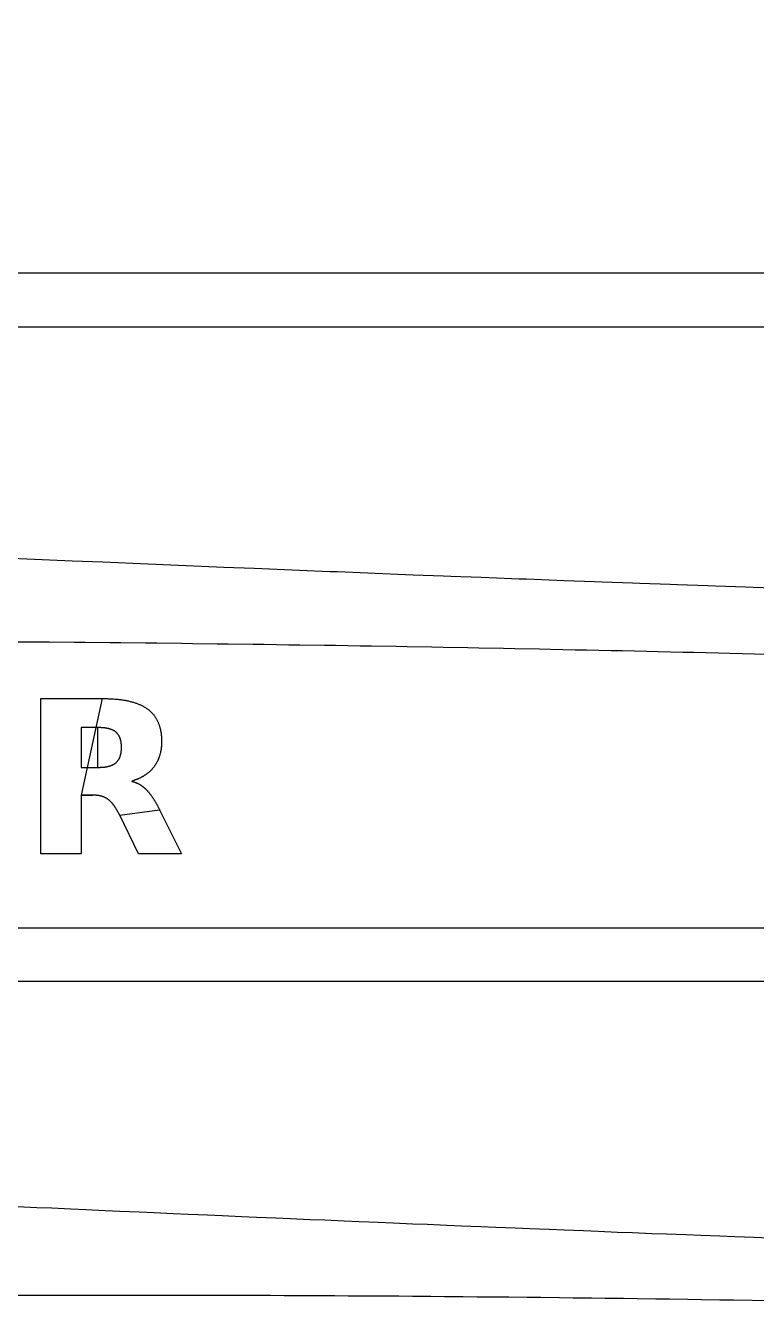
# Model space of a CAD drawing. Extents: x 27 to 271, y 44 to 138.
# Drawn here: x 183.06 to 197.56, y 91.71 to 117.03 of the extents above; entities that cross this region are included whole.
import ezdxf

# ---------------------------------------------------------------- set-up
doc = ezdxf.new("R2010")
doc.units = 0
doc.layers.add('jig_layer', color=7, linetype='CONTINUOUS')
doc.layers.add('jig_number_layer', color=7, linetype='CONTINUOUS')

msp = doc.modelspace()

# ---------------------------------------------------------------- linework, layer by layer
at = {"layer": 'jig_layer', "color": 7}
for points in [[(258.91731, 115.259578), (259.576011, 115.292073), (259.64511, 115.29433), (260.296005, 115.332574), (260.36401, 115.335566), (261.004109, 115.379773), (261.070705, 115.383386), (261.696626, 115.434177), (261.761091, 115.438382), (262.367265, 115.495877), (262.428987, 115.500872), (263.009101, 115.565275), (263.06725, 115.570976), (263.117787, 115.577467), (263.3578, 115.573883), (263.3578, 114.112071), (267.677801, 114.112071), (267.677801, 112.112069), (124.143606, 112.112069), (124.143606, 117.034072)], [(139.351859, 107.854292), (138.782459, 107.839193), (138.642355, 107.8375), (138.076158, 107.818591), (137.937158, 107.816051), (137.375262, 107.792994), (137.237462, 107.789381), (136.680555, 107.761893), (136.54436, 107.757293), (135.994058, 107.724995), (135.860056, 107.719097), (135.318861, 107.681691), (135.187763, 107.674579), (134.658557, 107.63169), (134.531461, 107.623279), (134.018963, 107.574689), (133.897362, 107.564896), (133.50056, 107.520889), (133.260558, 107.524784), (133.260558, 109.051688), (128.940602, 109.051688), (128.940602, 111.051689), (265.808759, 111.051689), (265.808759, 106.10189)], [(198.098057, 105.85479), (197.497457, 105.875392), (197.34896, 105.87988), (196.74836, 105.900792), (196.599759, 105.905393), (195.99906, 105.926588), (195.850459, 105.931301), (195.249659, 105.952891), (195.10106, 105.957688), (194.500161, 105.979702), (194.351461, 105.9845), (193.750461, 106.006908), (193.601659, 106.011903), (193.000461, 106.034707), (192.851659, 106.039702), (192.250162, 106.062901), (192.101261, 106.068009), (191.499758, 106.091518), (191.35086, 106.096824), (190.74916, 106.120728), (190.600358, 106.126034), (189.998562, 106.150333), (189.849661, 106.155724), (189.24776, 106.180334), (189.098857, 106.185724), (188.49666, 106.210616), (188.34766, 106.216204), (187.745362, 106.241209), (187.596359, 106.24691), (186.99386, 106.272112), (186.844759, 106.277926), (186.241961, 106.303298), (186.092761, 106.309112), (185.489861, 106.334822), (185.340662, 106.340692), (184.737561, 106.366685), (184.588362, 106.372583), (183.98516, 106.398774), (183.835957, 106.404785), (183.232758, 106.431286), (183.083561, 106.437382), (182.480461, 106.463967)], [(179.047936, 104.814646), (179.268938, 104.814646), (179.757939, 104.812388), (179.978936, 104.812247), (180.468936, 104.809425), (180.689939, 104.809168), (181.17794, 104.806035), (181.398937, 104.805471), (181.888937, 104.801915), (182.109937, 104.801351), (182.598833, 104.797315), (182.819836, 104.796468), (183.30854, 104.792009), (183.529537, 104.79088), (184.018933, 104.785998), (184.239834, 104.784587)], [(184.239834, 104.78475), (184.729035, 104.77936), (184.95014, 104.777949), (185.439341, 104.772163), (185.66034, 104.77047)], [(185.66034, 104.770348), (186.149536, 104.764252), (186.370539, 104.762277), (186.859734, 104.755645), (187.080739, 104.753669), (187.570039, 104.746529), (187.791135, 104.744271), (188.280435, 104.736933), (188.501635, 104.734393), (188.99104, 104.726632), (189.212135, 104.724092), (189.701737, 104.715738), (189.92294, 104.712916), (190.412441, 104.704252), (190.633739, 104.701148), (191.123339, 104.69206), (191.34464, 104.688871), (191.834434, 104.679275), (192.055634, 104.67586), (192.545439, 104.665898), (192.766738, 104.662286), (193.256639, 104.6519), (193.477938, 104.648062), (193.967741, 104.637365), (194.189138, 104.633358), (194.679039, 104.622351), (194.900434, 104.618146), (195.390434, 104.606631), (195.611936, 104.602229), (196.101936, 104.590319), (196.323438, 104.585832), (196.813638, 104.573442), (197.035036, 104.568729), (197.525335, 104.555916), (197.746739, 104.550949)], [(270.580036, 99.106425), (140.378939, 99.106425)], [(140.659801, 98.05353), (264.193903, 98.05353), (264.193903, 93.04813)], [(197.812002, 92.951793), (197.516502, 92.961982), (197.134903, 92.976968), (196.839501, 92.987269), (196.457801, 93.00248), (196.162202, 93.012979), (195.780499, 93.028388), (195.484902, 93.039085), (195.103101, 93.054692), (194.807403, 93.065585), (194.425403, 93.081277), (194.129604, 93.092368), (193.7475, 93.108257), (193.451601, 93.119462), (193.069399, 93.135464), (192.773402, 93.146865), (192.390999, 93.16298), (192.0949, 93.174495), (191.712401, 93.190779), (191.416203, 93.202407), (191.033603, 93.218917), (190.737403, 93.230714), (190.354802, 93.247308), (190.058602, 93.259218), (189.675903, 93.27601), (189.379699, 93.288118), (188.997203, 93.305023), (188.701101, 93.317215), (188.318702, 93.33412), (188.022701, 93.346425), (187.640499, 93.363414), (187.344702, 93.375719), (186.962502, 93.392822), (186.666801, 93.405212), (186.284703, 93.422399), (185.989101, 93.434986), (185.607204, 93.452286), (185.3117, 93.464873), (184.93, 93.482286), (184.634598, 93.494986), (184.253003, 93.512371), (183.957702, 93.525184), (183.576301, 93.542682), (183.2811, 93.55558), (182.899804, 93.573077)], [(182.18378, 91.813919), (182.417779, 91.813919), (182.762779, 91.815894), (182.820781, 91.815919), (183.076779, 91.815919), (183.401775, 91.817895), (183.458781, 91.817915), (183.728781, 91.817915), (184.095779, 91.819044)], [(184.095779, 91.818914), (184.365781, 91.818914), (184.73278, 91.820043)], [(184.73278, 91.819919), (185.00278, 91.81879)], [(185.00278, 91.818914), (185.369781, 91.820043)], [(185.369781, 91.819919), (185.64078, 91.81879)], [(185.64078, 91.818914), (186.007781, 91.820043)], [(186.007781, 91.819919), (186.277781, 91.81879)], [(186.277781, 91.818914), (186.64378, 91.818914), (186.914782, 91.816938), (187.28178, 91.816916), (187.55178, 91.815787)], [(187.55178, 91.815917), (187.918781, 91.814788)], [(187.918781, 91.814912), (188.188781, 91.812936), (188.555277, 91.812917), (188.825677, 91.810941), (189.192481, 91.809812)], [(189.192481, 91.809919), (189.462881, 91.806928), (189.829677, 91.805799)], [(189.829677, 91.805918), (190.099781, 91.802926), (190.466678, 91.801797)], [(190.466678, 91.801916), (190.737075, 91.798924), (191.103879, 91.796949), (191.374279, 91.793929), (191.741179, 91.790937), (192.011481, 91.787946), (192.378375, 91.784954), (192.648676, 91.781963), (193.015579, 91.778971), (193.28588, 91.774963), (193.652781, 91.770956), (193.923181, 91.767964), (194.29018, 91.763957), (194.560579, 91.759949), (194.927677, 91.755942), (195.198077, 91.750946), (195.565279, 91.746939), (195.835775, 91.741943), (196.202977, 91.737936), (196.473482, 91.732941), (196.840774, 91.727945), (197.111281, 91.72295), (197.478579, 91.716939), (197.749281, 91.711943)]]:
    msp.add_lwpolyline(points, dxfattribs=at)
at = {"layer": 'jig_number_layer', "color": 7}
for points in [[(184.15922, 101.749597), (184.15922, 100.581711), (183.363404, 100.581711), (183.363404, 103.667828), (184.578828, 103.667828), (184.15922, 101.749597), (184.15922, 101.749597), (184.15922, 101.749597), (184.15922, 101.749597)], [(184.494085, 103.091121), (184.15922, 103.091121), (184.15922, 102.299436), (184.494085, 102.299436), (184.494085, 102.299436), (184.494085, 103.091121), (184.494085, 103.091121), (184.494085, 103.091121), (184.494085, 103.091121)], [(184.384532, 101.749597), (184.15922, 101.749597), (184.15922, 101.749597), (184.384532, 101.749597), (184.384532, 101.749597), (184.384532, 101.749597), (184.384532, 101.749597)], [(185.717781, 101.458143), (186.149798, 100.581711), (185.302299, 100.581711), (184.926097, 101.34859), (185.717781, 101.458143), (185.717781, 101.458143), (185.717781, 101.458143), (185.717781, 101.458143)]]:
    msp.add_lwpolyline(points, close=True, dxfattribs=at)
for points, knots in [([(184.578828, 103.667828), (184.59258, 103.667451), (184.620083, 103.666698), (184.661335, 103.665452), (184.702564, 103.66396), (184.743766, 103.662142), (184.784938, 103.660013), (184.826072, 103.657352), (184.867152, 103.65405), (184.908162, 103.650052), (184.946688, 103.645514), (184.982722, 103.640527), (185.016271, 103.635219), (185.049711, 103.629224), (185.083025, 103.622518), (185.116186, 103.615059), (185.149171, 103.606802), (185.181955, 103.597731), (185.214503, 103.587803), (185.24492, 103.577644), (185.273213, 103.567351), (185.299423, 103.557083), (185.325331, 103.546102), (185.3509, 103.534381), (185.37609, 103.521891), (185.400846, 103.508575), (185.425108, 103.494393), (185.448818, 103.479322), (185.471175, 103.463852), (185.492173, 103.448044), (185.51187, 103.432039), (185.530949, 103.415291), (185.549388, 103.39783), (185.567136, 103.379657), (185.584153, 103.360812), (185.6004, 103.341315), (185.615836, 103.321187), (185.630605, 103.30019), (185.644612, 103.27831), (185.657852, 103.255602), (185.670162, 103.232359), (185.68155, 103.208639), (185.692061, 103.184506), (185.701676, 103.16), (185.710447, 103.135177), (185.718372, 103.110066), (185.725828, 103.083495), (185.732685, 103.055457), (185.738845, 103.025964), (185.744056, 102.996292), (185.748298, 102.966469), (185.75168, 102.93654), (185.754199, 102.906521), (185.756028, 102.876445), (185.756937, 102.846321), (185.757156, 102.819085), (185.756919, 102.794749), (185.756373, 102.77332), (185.755453, 102.751916), (185.754109, 102.730541), (185.752321, 102.709205), (185.750107, 102.687909), (185.747368, 102.666677), (185.744299, 102.645496), (185.740818, 102.625039), (185.736979, 102.605313), (185.732829, 102.586319), (185.728247, 102.567424), (185.723229, 102.548637), (185.717745, 102.529978), (185.711801, 102.511465), (185.705383, 102.49311), (185.698487, 102.47493), (185.691219, 102.457266), (185.683627, 102.440115), (185.675712, 102.423492), (185.667374, 102.407081), (185.658596, 102.390899), (185.649388, 102.374957), (185.639774, 102.359256), (185.629716, 102.343841), (185.619265, 102.328692), (185.608392, 102.313835), (185.597101, 102.299284), (185.585425, 102.285028), (185.57336, 102.271095), (185.560932, 102.257483), (185.548154, 102.244196), (185.535034, 102.231241), (185.521581, 102.218628), (185.507819, 102.206351), (185.493447, 102.194134), (185.478429, 102.182042), (185.462779, 102.170076), (185.446831, 102.158515), (185.430594, 102.147368), (185.414087, 102.13663), (185.397316, 102.126326), (185.380315, 102.11643), (185.363076, 102.10697), (185.344996, 102.097606), (185.326047, 102.088411), (185.30625, 102.079381), (185.286253, 102.070756), (185.266124, 102.062506), (185.245745, 102.054541), (185.225733, 102.046838), (185.203878, 102.039247), (185.188564, 102.031992), (185.154418, 102.025216), (185.176999, 102.0211), (185.187156, 102.017585), (185.199412, 102.014045), (185.21106, 102.010374), (185.222806, 102.006579), (185.234445, 102.002602), (185.246004, 101.998396), (185.257454, 101.993936), (185.268862, 101.989188), (185.280174, 101.984054), (185.291404, 101.978594), (185.302492, 101.972827), (185.313434, 101.966767), (185.324235, 101.960437), (185.33489, 101.953859), (185.345388, 101.947028), (185.355748, 101.939974), (185.366119, 101.932564), (185.376514, 101.924824), (185.386925, 101.916752), (185.397174, 101.908477), (185.40725, 101.899996), (185.417167, 101.891336), (185.426929, 101.882505), (185.436532, 101.873501), (185.445985, 101.864344), (185.455698, 101.854625), (185.465666, 101.844343), (185.475843, 101.833451), (185.485836, 101.822393), (185.495665, 101.811186), (185.505319, 101.799824), (185.514815, 101.788327), (185.524135, 101.776684), (185.533306, 101.764929), (185.54288, 101.752335), (185.552817, 101.738879), (185.563094, 101.724548), (185.57317, 101.710075), (185.583062, 101.695478), (185.592758, 101.680749), (185.60229, 101.665915), (185.611627, 101.650959), (185.620808, 101.63591), (185.630327, 101.619932), (185.64015, 101.603005), (185.650272, 101.585131), (185.660223, 101.567159), (185.670034, 101.54911), (185.679729, 101.530998), (185.689314, 101.512827), (185.69885, 101.494627), (185.708323, 101.476391), (185.714621, 101.464224), (185.71777, 101.45814)], [0, 0, 0, 0, 0.04127, 0.08254, 0.123812, 0.165039, 0.206264, 0.247491, 0.288694, 0.329897, 0.371097, 0.40506, 0.439024, 0.472989, 0.506974, 0.54096, 0.574948, 0.608973, 0.642998, 0.677021, 0.705165, 0.733312, 0.761462, 0.789569, 0.817683, 0.845796, 0.873885, 0.901973, 0.930058, 0.955426, 0.980802, 1.006178, 1.031571, 1.056967, 1.082363, 1.107726, 1.133084, 1.158439, 1.184716, 1.210996, 1.237276, 1.263598, 1.289914, 1.316227, 1.342553, 1.368881, 1.395209, 1.425331, 1.455455, 1.48558, 1.515695, 1.54581, 1.575925, 1.606061, 1.636193, 1.666325, 1.687767, 1.7092, 1.730633, 1.752034, 1.773446, 1.79486, 1.816263, 1.837665, 1.859064, 1.878509, 1.897947, 1.917384, 1.936833, 1.956277, 1.975721, 1.995161, 2.014604, 2.034047, 2.052457, 2.070865, 2.089272, 2.107675, 2.126088, 2.144496, 2.162899, 2.181299, 2.199702, 2.218123, 2.236548, 2.254977, 2.273407, 2.291839, 2.310274, 2.328715, 2.347155, 2.365597, 2.385297, 2.404993, 2.424692, 2.444381, 2.464073, 2.483761, 2.503425, 2.523085, 2.542745, 2.564503, 2.586263, 2.608023, 2.629812, 2.651596, 2.67338, 2.695198, 2.71702, 2.738845, 2.751091, 2.763435, 2.775779, 2.788093, 2.800409, 2.812721, 2.825014, 2.8373, 2.849584, 2.862078, 2.874564, 2.88704, 2.899565, 2.912086, 2.924594, 2.937127, 2.949658, 2.962193, 2.975363, 2.988535, 3.001712, 3.014879, 3.028041, 3.041206, 3.05437, 3.067531, 3.080686, 3.09559, 3.110492, 3.125403, 3.140301, 3.155211, 3.170127, 3.185037, 3.199949, 3.214857, 3.232494, 3.250129, 3.267762, 3.285395, 3.303027, 3.320663, 3.338292, 3.355919, 3.373549, 3.394086, 3.414629, 3.435172, 3.455713, 3.476258, 3.4968, 3.517347, 3.537899, 3.558449, 3.558449, 3.558449, 3.558449]), ([(184.494085, 102.299436), (184.499692, 102.299623), (184.510906, 102.299995), (184.527725, 102.300587), (184.544542, 102.301048), (184.561333, 102.301997), (184.578117, 102.302924), (184.594886, 102.304049), (184.611618, 102.305606), (184.628325, 102.30738), (184.643965, 102.309413), (184.658527, 102.311689), (184.672024, 102.314079), (184.685468, 102.316761), (184.69884, 102.319809), (184.712135, 102.323188), (184.725334, 102.326948), (184.738425, 102.331087), (184.751392, 102.335621), (184.763469, 102.340285), (184.774671, 102.345002), (184.785005, 102.349722), (184.795186, 102.35475), (184.80519, 102.360111), (184.815004, 102.365804), (184.824582, 102.371876), (184.83392, 102.378293), (184.842978, 102.385079), (184.851596, 102.392147), (184.859778, 102.399461), (184.867513, 102.407008), (184.874926, 102.414881), (184.88204, 102.423035), (184.888818, 102.431479), (184.895274, 102.440168), (184.901395, 102.449096), (184.907159, 102.45826), (184.912784, 102.467994), (184.91822, 102.47831), (184.923424, 102.489212), (184.928225, 102.5003), (184.932594, 102.511568), (184.936591, 102.522969), (184.940241, 102.534486), (184.943507, 102.546119), (184.946461, 102.557838), (184.949288, 102.570379), (184.951891, 102.583748), (184.954249, 102.597935), (184.956258, 102.61217), (184.957791, 102.626463), (184.959131, 102.640773), (184.960093, 102.655123), (184.960771, 102.66949), (184.96111, 102.683873), (184.961208, 102.698211), (184.961105, 102.712497), (184.960769, 102.726729), (184.960094, 102.740941), (184.959128, 102.755132), (184.957917, 102.769304), (184.956207, 102.783424), (184.954332, 102.797529), (184.951909, 102.811554), (184.949291, 102.82477), (184.946448, 102.837154), (184.943519, 102.848734), (184.940234, 102.860214), (184.936616, 102.871593), (184.932616, 102.882844), (184.92822, 102.893942), (184.923444, 102.904881), (184.91824, 102.915622), (184.912786, 102.925776), (184.907149, 102.935354), (184.90137, 102.944364), (184.895247, 102.95315), (184.888783, 102.961692), (184.881987, 102.969978), (184.874875, 102.977983), (184.867455, 102.98569), (184.859726, 102.993073), (184.851552, 103.000252), (184.842925, 103.007186), (184.833845, 103.013836), (184.824496, 103.020116), (184.814911, 103.026044), (184.805098, 103.031608), (184.795098, 103.036845), (184.784925, 103.041752), (184.774605, 103.046345), (184.763412, 103.05094), (184.751337, 103.055496), (184.738356, 103.059923), (184.72526, 103.063973), (184.712051, 103.067626), (184.698762, 103.070943), (184.685394, 103.073925), (184.671962, 103.07658), (184.658476, 103.078912), (184.643923, 103.081105), (184.628286, 103.083054), (184.611586, 103.084885), (184.594841, 103.086353), (184.578078, 103.087609), (184.561294, 103.088546), (184.544495, 103.08928), (184.52769, 103.090021), (184.510867, 103.09046), (184.499655, 103.090802), (184.494049, 103.090974)], [0, 0, 0, 0, 0.01683, 0.03366, 0.050487, 0.067299, 0.084109, 0.100917, 0.117716, 0.134517, 0.151317, 0.165027, 0.178729, 0.192434, 0.20615, 0.219868, 0.233584, 0.247316, 0.26105, 0.274789, 0.286148, 0.297509, 0.308867, 0.320206, 0.331551, 0.342898, 0.35422, 0.365533, 0.376841, 0.387645, 0.398447, 0.409252, 0.420078, 0.430903, 0.441726, 0.452546, 0.463367, 0.474198, 0.486264, 0.49834, 0.510429, 0.522507, 0.534588, 0.546666, 0.558744, 0.57083, 0.582922, 0.597306, 0.611684, 0.626062, 0.640427, 0.654804, 0.669179, 0.683567, 0.697952, 0.712337, 0.72658, 0.74081, 0.755041, 0.769261, 0.78348, 0.797705, 0.811927, 0.826162, 0.840394, 0.852341, 0.864277, 0.876223, 0.888158, 0.900093, 0.912036, 0.923962, 0.935896, 0.947832, 0.958527, 0.96923, 0.979937, 0.990646, 1.001359, 1.012078, 1.022761, 1.033445, 1.044135, 1.055388, 1.066638, 1.077888, 1.089167, 1.10044, 1.111724, 1.123025, 1.134317, 1.145607, 1.15932, 1.173028, 1.186744, 1.200441, 1.214134, 1.227832, 1.241525, 1.255208, 1.268885, 1.285674, 1.302479, 1.319283, 1.336098, 1.352905, 1.369711, 1.386544, 1.403369, 1.420196, 1.420196, 1.420196, 1.420196]), ([(184.926097, 101.34859), (184.923404, 101.353776), (184.918017, 101.364152), (184.909901, 101.379698), (184.901729, 101.395214), (184.893477, 101.410681), (184.885112, 101.426079), (184.876597, 101.441393), (184.867904, 101.456606), (184.859009, 101.471699), (184.850403, 101.4858), (184.842108, 101.49892), (184.834164, 101.51108), (184.826025, 101.523113), (184.817683, 101.535011), (184.809134, 101.546759), (184.800373, 101.558356), (184.791379, 101.569778), (184.782159, 101.58103), (184.773269, 101.591408), (184.764755, 101.600946), (184.756666, 101.60968), (184.748387, 101.618229), (184.73994, 101.626603), (184.731285, 101.634756), (184.722432, 101.642681), (184.713367, 101.650355), (184.704089, 101.657754), (184.694862, 101.664691), (184.685671, 101.671123), (184.676583, 101.677132), (184.667324, 101.682881), (184.657897, 101.688365), (184.648315, 101.693592), (184.638593, 101.698569), (184.628742, 101.703292), (184.618771, 101.70776), (184.60838, 101.712103), (184.597559, 101.716292), (184.58631, 101.720304), (184.574966, 101.724033), (184.563525, 101.727443), (184.552011, 101.730582), (184.540417, 101.733407), (184.528791, 101.736065), (184.517078, 101.738275), (184.504826, 101.740355), (184.492002, 101.742113), (184.478651, 101.743772), (184.465262, 101.745158), (184.451834, 101.746156), (184.438394, 101.747049), (184.424949, 101.747996), (184.411472, 101.748458), (184.397996, 101.749049), (184.389009, 101.749422), (184.384515, 101.749608)], [0, 0, 0, 0, 0.01753, 0.035072, 0.052612, 0.070141, 0.087661, 0.105184, 0.122706, 0.140222, 0.15774, 0.172264, 0.186787, 0.201312, 0.215844, 0.230376, 0.2449, 0.259444, 0.273987, 0.288538, 0.300438, 0.31234, 0.324249, 0.336137, 0.348021, 0.359914, 0.371779, 0.383647, 0.395511, 0.406404, 0.417296, 0.428192, 0.439096, 0.45001, 0.460933, 0.471857, 0.482778, 0.493709, 0.505642, 0.517584, 0.529534, 0.54146, 0.553397, 0.565333, 0.577257, 0.58917, 0.601086, 0.614536, 0.627995, 0.641449, 0.654911, 0.668386, 0.681861, 0.695343, 0.708834, 0.722327, 0.722327, 0.722327, 0.722327])]:
    msp.add_open_spline(points, degree=3, knots=knots, dxfattribs=at)

doc.saveas('drawing.dxf')
